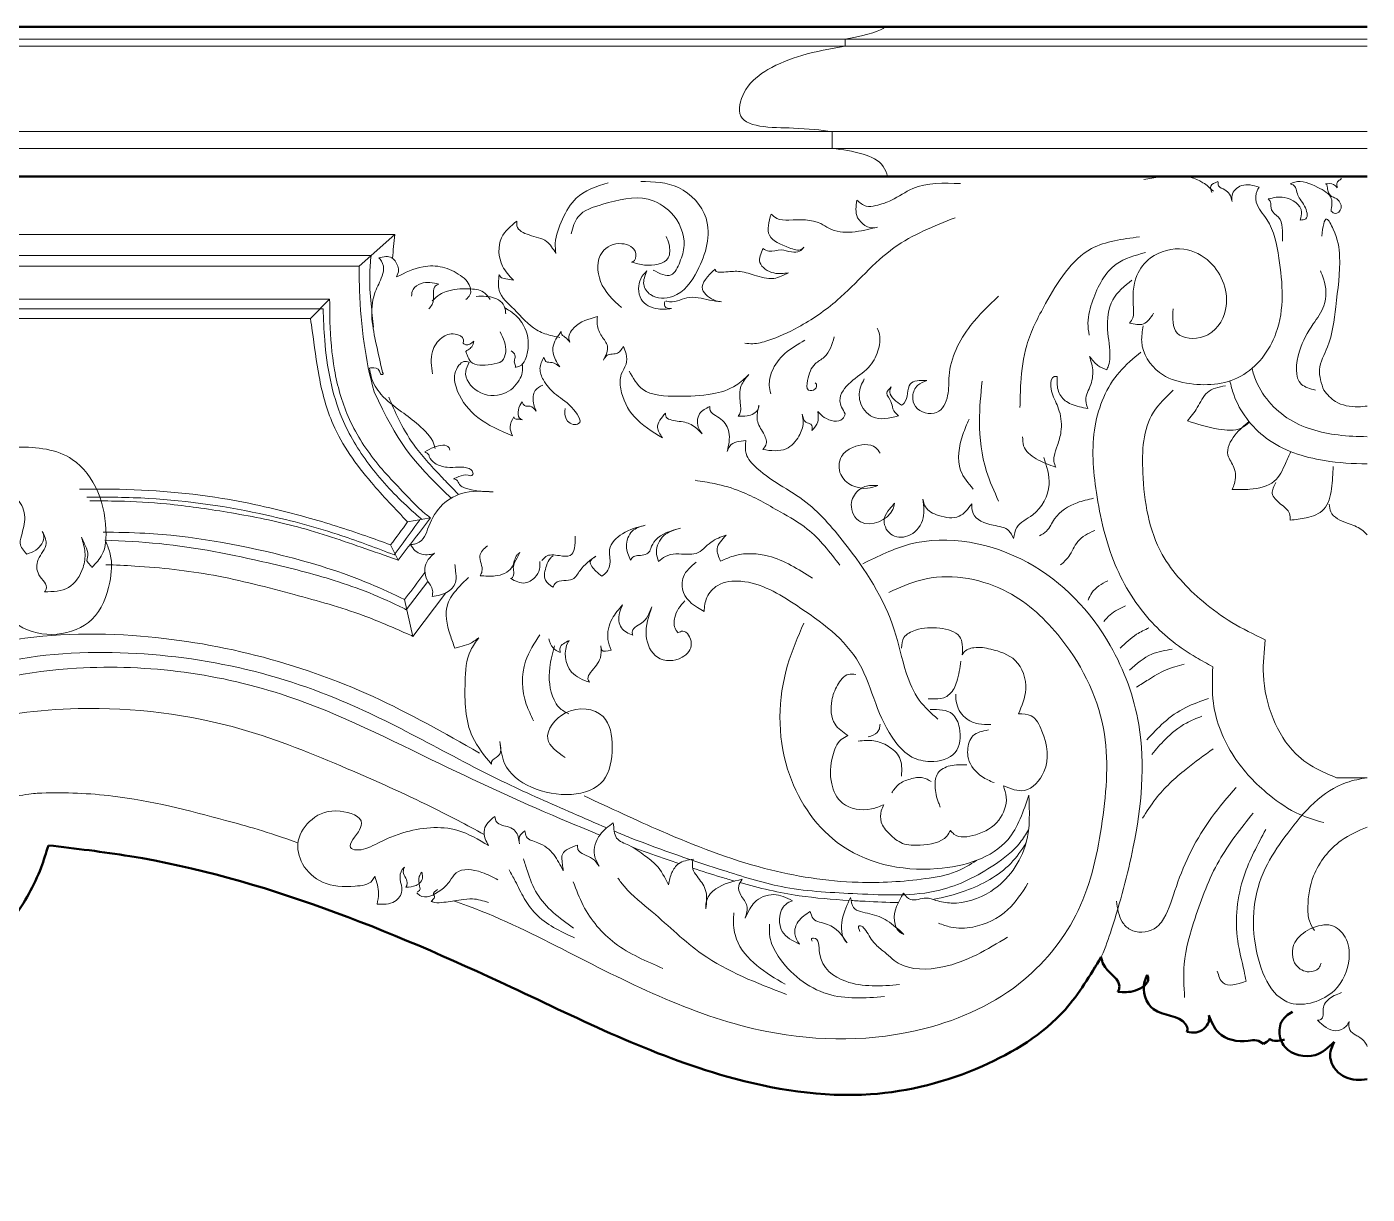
# Model space of a CAD drawing. Header units: millimetres. Extents: x -843 to 3, y 6 to 1206.
# Drawn here: x -355.3 to 3.1, y 893.9 to 1206 of the extents above; entities that cross this region are included whole.
import ezdxf

# ---------------------------------------------------------------- set-up
doc = ezdxf.new("R2010")
doc.units = ezdxf.units.MM
doc.layers.add('0model', color=7, linetype='Continuous')

msp = doc.modelspace()

# ---------------------------------------------------------------- linework, layer by layer
at = {"lineweight": 5}
for p, q in [((-602.94, 1202.69), (3.13, 1202.69)), ((-602.94, 1200.84), (3.13, 1200.84)), ((-136.49, 1202.69), (-136.49, 1200.84)), ((-602.94, 1178.02), (3.13, 1178.02)), ((-139.9, 1178.02), (-139.9, 1173.52)), ((-602.94, 1173.52), (3.13, 1173.52)), ((-256.83, 1150.5), (-563.63, 1150.5)), ((-266.4, 1142.03), (-256.83, 1150.5)), ((-263.21, 1144.89), (-465.17, 1144.89)), ((-266.4, 1142.03), (-462.83, 1142.03)), ((-274.29, 1133.19), (-454.21, 1133.19)), ((-274.29, 1133.19), (-279.42, 1128)), ((-276.01, 1130.66), (-452.24, 1130.66)), ((-279.42, 1128), (-450.51, 1128)), ((-253.44, 1073.66), (-247.29, 1074.76)), ((-257.98, 1067.51), (-255.97, 1063.44)), ((-253.82, 1050.19), (-248, 1057.75)), ((-252.03, 1043.07), (-243.26, 1054.68)), ((-254.27, 1052.88), (-252.03, 1043.07))]:
    msp.add_line(p, q, dxfattribs=at)
at = {"lineweight": 50}
msp.add_line((-602.94, 1166.03), (3.13, 1166.03), dxfattribs=at)
at = {"lineweight": 5}
for points in [[(-136.49, 1202.69), (-129.7, 1204.01), (-126.96, 1204.91), (-125.72, 1206.03)], [(-257.47, 1144.14), (-257.33, 1146.26), (-257.06, 1148.38), (-256.83, 1150.5)], [(-241.84, 1080), (-252.6, 1090.37), (-256.2, 1094.99), (-262.35, 1108.44)]]:
    msp.add_open_spline(points, degree=3, dxfattribs=at)
for points in [[(-136.49, 1200.84), (-148.03, 1198.38), (-157.13, 1194.58), (-162.98, 1189.26), (-164.64, 1182.88), (-150.3, 1178.94), (-139.9, 1178.02)], [(-139.9, 1173.52), (-131.66, 1171.96), (-126.27, 1168.7), (-125.11, 1166.03)], [(-37.96, 1162.05), (-40.78, 1164.35), (-56.57, 1165.23)], [(-37.96, 1162.05), (-40.78, 1164.35), (-56.57, 1165.23)], [(-17.49, 1164.02), (-16.25, 1164.51), (-10.09, 1163.11), (-6.48, 1160.17), (-6.54, 1156.77)], [(-17.49, 1164.02), (-16.25, 1164.51), (-10.09, 1163.11), (-6.48, 1160.17), (-6.54, 1156.77)], [(-4.87, 1162.97), (-4.87, 1164.37), (-4.35, 1165), (-3.87, 1165.35), (-3.85, 1165.6)], [(-4.87, 1162.97), (-4.87, 1164.37), (-4.35, 1165), (-3.87, 1165.35), (-3.85, 1165.6)], [(-199.79, 1164.33), (-208.39, 1160.19), (-212.01, 1154.63), (-213.95, 1148.11), (-213.82, 1145.46)], [(-191.13, 1164.71), (-180.98, 1163.04), (-173.66, 1154.83), (-175.97, 1140.84), (-182.52, 1133.97), (-188.49, 1134.42), (-190.29, 1137.12), (-189.46, 1140.77)], [(-105.61, 1164.1), (-118.4, 1162.78), (-124.07, 1159.68), (-128.29, 1158.23), (-130.8, 1158.1), (-133.3, 1159.68)], [(-56.74, 1126.07), (-57.16, 1121.86), (-52.41, 1113.59), (-45.2, 1110.77), (-30.7, 1112.59), (-21.26, 1124.14), (-20.46, 1144.19), (-23.71, 1154.51), (-26.52, 1159.16), (-26.33, 1162.14), (-25.78, 1163.14)], [(-56.74, 1126.07), (-57.16, 1121.86), (-52.41, 1113.59), (-45.2, 1110.77), (-30.7, 1112.59), (-21.26, 1124.14), (-20.46, 1144.19), (-23.71, 1154.51), (-26.52, 1159.16), (-26.33, 1162.14), (-25.78, 1163.14)], [(-36.77, 1164.68), (-38.66, 1163.46), (-38.44, 1161.71)], [(-36.77, 1164.68), (-38.66, 1163.46), (-38.44, 1161.71)], [(-32.97, 1159.3), (-33.7, 1161.27), (-34.92, 1162.42), (-36.59, 1163.53), (-36.77, 1164.68)], [(-32.97, 1159.3), (-33.7, 1161.27), (-34.92, 1162.42), (-36.59, 1163.53), (-36.77, 1164.68)], [(-25.78, 1163.14), (-30.46, 1163.58), (-33, 1160.96), (-32.97, 1159.3)], [(-25.78, 1163.14), (-30.46, 1163.58), (-33, 1160.96), (-32.97, 1159.3)], [(-14.79, 1154.37), (-13.31, 1154.68), (-13.61, 1158.08), (-14.82, 1159.99), (-15.52, 1161.41), (-16.07, 1163.05), (-16.98, 1163.9), (-17.49, 1164.02)], [(-14.79, 1154.37), (-13.31, 1154.68), (-13.61, 1158.08), (-14.82, 1159.99), (-15.52, 1161.41), (-16.07, 1163.05), (-16.98, 1163.9), (-17.49, 1164.02)], [(-7.99, 1164.03), (-5.84, 1163.88), (-4.87, 1162.97)], [(-7.99, 1164.03), (-5.84, 1163.88), (-4.87, 1162.97)], [(-6.54, 1156.77), (-5.43, 1156.09), (-3.87, 1157.52), (-5.38, 1160.22), (-6.4, 1160.69), (-7.34, 1162), (-7.57, 1163.32), (-7.92, 1163.99), (-7.99, 1164.03)], [(-6.54, 1156.77), (-5.43, 1156.09), (-3.87, 1157.52), (-5.38, 1160.22), (-6.4, 1160.69), (-7.34, 1162), (-7.57, 1163.32), (-7.92, 1163.99), (-7.99, 1164.03)], [(-187.83, 1141.01), (-182.99, 1139.69), (-180.66, 1143.14), (-179.51, 1147.53), (-183.03, 1156.35), (-189.15, 1159.92), (-201.28, 1158.57), (-207.83, 1155.26), (-209.73, 1150.72)], [(-133.3, 1159.68), (-133.11, 1155), (-128.49, 1152.3), (-127.77, 1152.5)], [(-23.32, 1160.02), (-19.06, 1160.41), (-14.4, 1156.51), (-14.79, 1154.37)], [(-23.32, 1160.02), (-19.06, 1160.41), (-14.4, 1156.51), (-14.79, 1154.37)], [(-19.48, 1148.74), (-19.6, 1152.37), (-20.57, 1155.15), (-22.47, 1157.06), (-22.75, 1159.2), (-23.32, 1160.02)], [(-19.48, 1148.74), (-19.6, 1152.37), (-20.57, 1155.15), (-22.47, 1157.06), (-22.75, 1159.2), (-23.32, 1160.02)], [(-224.23, 1154.1), (-228.32, 1149.64), (-228.07, 1142.04), (-225.17, 1138.29)], [(-213.82, 1145.46), (-216.3, 1148.64), (-220.98, 1150.39), (-224.23, 1152.8), (-224.23, 1154.1)], [(-107.01, 1154.98), (-123.32, 1147), (-138.56, 1132.96), (-149.03, 1125.71), (-157.13, 1122.14), (-161.18, 1121.3), (-163.32, 1121.42)], [(-156.25, 1155.98), (-156.72, 1150.31), (-151.42, 1146.98), (-148.09, 1146.56), (-147.46, 1147.1)], [(-127.77, 1152.5), (-140.82, 1152.16), (-142.98, 1153.4), (-151.47, 1154.36), (-154.71, 1154.78), (-156.25, 1155.98)], [(-8.49, 1108.85), (-9.61, 1114.38), (-7.49, 1120.44), (-5.29, 1131.19), (-4.24, 1144.63), (-5.95, 1151.95), (-7.67, 1154.64), (-9.02, 1150.08)], [(-8.49, 1108.85), (-9.61, 1114.38), (-7.49, 1120.44), (-5.29, 1131.19), (-4.24, 1144.63), (-5.95, 1151.95), (-7.67, 1154.64), (-9.02, 1150.08)], [(-196.25, 1130.97), (-201.86, 1137.96), (-201.43, 1145.72), (-196.17, 1148.05), (-192.45, 1145.46), (-193.23, 1143.22), (-193.58, 1143.13)], [(-193.58, 1143.13), (-190.07, 1142.33), (-183.77, 1144.26), (-183.54, 1147.84), (-184.31, 1150.01)], [(-147.46, 1147.1), (-148.62, 1146.04), (-150.78, 1145.83), (-153.58, 1146.39), (-156.83, 1146.04), (-158.44, 1146.73)], [(-57.79, 1149.87), (-70.56, 1146.72), (-82.87, 1132.01), (-87.91, 1120.89), (-89.48, 1110.83), (-89.71, 1104.23)], [(-48.77, 1130.65), (-47.66, 1124.14), (-40.59, 1123.21), (-34.73, 1130.46), (-38.91, 1143.11), (-45.89, 1146.55), (-54.82, 1144.22), (-58.45, 1139.58), (-59.38, 1130.84), (-59.56, 1128.23), (-60.4, 1126.84)], [(-48.77, 1130.65), (-47.66, 1124.14), (-40.59, 1123.21), (-34.73, 1130.46), (-38.91, 1143.11), (-45.89, 1146.55), (-54.82, 1144.22), (-58.45, 1139.58), (-59.38, 1130.84), (-59.56, 1128.23), (-60.4, 1126.84)], [(-262.55, 1125.71), (-263.21, 1131.97), (-263.57, 1139.74), (-263.21, 1144.89)], [(-260.18, 1113.59), (-261.81, 1121.15), (-262.97, 1127.99), (-262.28, 1134.63), (-260.48, 1138.85), (-259.86, 1141.39), (-260.82, 1143.93), (-261.16, 1144.28)], [(-261.16, 1144.28), (-257.68, 1144.28), (-256.2, 1142.37), (-255.88, 1141.02), (-256.39, 1139.14)], [(-158.44, 1146.73), (-159.24, 1143.04), (-155.52, 1140.21), (-151.64, 1140.26)], [(-56.14, 1145.67), (-63.95, 1142.59), (-70.26, 1132.91), (-71.53, 1126.84), (-71.23, 1123.61)], [(-256.39, 1139.14), (-249.3, 1141.89), (-244.11, 1141.76), (-239.34, 1139.57), (-237.48, 1137.93), (-236.8, 1134.35), (-237.84, 1133.14)], [(-228.97, 1139.79), (-228.97, 1135.55), (-224.99, 1130.5), (-218.94, 1125.01), (-215.3, 1123.53), (-212.78, 1122.99)], [(-225.17, 1138.29), (-227.22, 1138.68), (-228.65, 1139.17), (-228.97, 1139.79)], [(-182.89, 1130.68), (-186.49, 1130.61), (-191, 1133.21), (-191.67, 1136.03), (-191.13, 1138.68), (-189.46, 1140.77)], [(-171.22, 1141.27), (-174.57, 1135.81), (-171.01, 1132.8), (-169.48, 1132.5)], [(-151.64, 1140.26), (-155.53, 1138.77), (-160.79, 1139.66), (-164.99, 1140.64), (-168.93, 1140.43), (-171.22, 1141.06), (-171.22, 1141.27)], [(-10.73, 1108.91), (-14.43, 1110.44), (-14.98, 1119.29), (-11.31, 1126.6), (-8.45, 1131.46), (-8.53, 1138.62), (-9.4, 1140.76)], [(-10.73, 1108.91), (-14.43, 1110.44), (-14.98, 1119.29), (-11.31, 1126.6), (-8.45, 1131.46), (-8.53, 1138.62), (-9.4, 1140.76)], [(-245.08, 1137.25), (-249.84, 1137.44), (-251.97, 1135.83), (-252.42, 1134.03)], [(-247.81, 1130.62), (-246.88, 1131.81), (-246.53, 1134.93), (-245.98, 1136.74), (-245.08, 1137.25)], [(-59.79, 1138.31), (-64.87, 1133.03), (-66.28, 1125.06), (-65.67, 1117.65), (-66.04, 1115.44), (-66.53, 1114.28)], [(-231.34, 1133.15), (-233.18, 1135.11), (-237.12, 1135.97), (-243.16, 1135.24), (-244.82, 1134.46), (-246.86, 1132.78)], [(-227.22, 1129.27), (-227.3, 1130.3), (-228.29, 1132.29), (-232.44, 1133.95), (-235.1, 1133.95)], [(-184.66, 1132.63), (-184.68, 1131.3), (-182.89, 1130.68)], [(-169.48, 1132.5), (-172.7, 1132.98), (-178.75, 1133.57), (-181.29, 1132.77), (-184.17, 1132.66), (-184.36, 1132.71)], [(-95.42, 1133.98), (-102.95, 1126.15), (-108.67, 1112.76), (-109.05, 1107.42), (-111.99, 1102.91), (-117.63, 1104.49), (-118.39, 1107.27), (-117.03, 1110.2), (-114.62, 1111.48)], [(-224.71, 1115.04), (-223.5, 1115.27), (-222.03, 1117.03), (-221.19, 1120.42), (-222.88, 1126.95), (-226.5, 1130.31), (-227.28, 1130.84), (-227.38, 1130.94)], [(-60.4, 1126.84), (-56.7, 1126.59), (-54, 1129.43)], [(-60.4, 1126.84), (-56.7, 1126.59), (-54, 1129.43)], [(-202.69, 1128.54), (-208.99, 1125.53), (-210.31, 1122.34), (-210.07, 1121.73)], [(-201.05, 1116.94), (-200.01, 1120.65), (-201.52, 1123.28), (-202.74, 1126.47), (-202.69, 1128.54)], [(-136.42, 1102.58), (-137.87, 1106.06), (-134.98, 1111.02), (-130.25, 1114.91), (-127.68, 1119.42), (-127.29, 1123.8), (-127.86, 1125.48)], [(-246.77, 1113.21), (-246.81, 1119.22), (-244.3, 1122.9), (-240.76, 1123.86), (-238.5, 1122.38), (-238.63, 1121.42)], [(-238.63, 1121.42), (-237.88, 1121.01), (-235.74, 1122.01)], [(-237.88, 1119.25), (-237.45, 1118.07), (-236.55, 1116.49), (-231.13, 1115.78), (-228.18, 1116.74), (-227.22, 1119.06), (-227.56, 1121.82), (-228.74, 1124.51)], [(-235.74, 1122.01), (-236.3, 1120.49), (-237.29, 1119.68), (-237.88, 1119.25)], [(-212.37, 1124.53), (-214.58, 1120.32), (-213.68, 1116.51), (-212.78, 1115.14)], [(-210.07, 1121.73), (-211.38, 1123.07), (-212.37, 1124.08), (-212.37, 1124.53)], [(-147.22, 1122.21), (-152.54, 1118.7), (-156.05, 1113.84), (-156.73, 1110.17), (-156.35, 1107.93)], [(-139.37, 1123.11), (-142.06, 1117.72), (-144.46, 1115.93), (-146.48, 1111.44), (-146.25, 1108.9), (-144.46, 1109.2), (-144.16, 1110.47), (-144.46, 1110.84)], [(-225.73, 1119.44), (-224.74, 1118.25), (-224.84, 1117.03), (-224.82, 1115.95), (-224.58, 1115.35), (-224.71, 1115.04)], [(-195.8, 1120.6), (-197.29, 1118.81), (-200.11, 1118.2), (-201.05, 1116.94)], [(-185.32, 1096.16), (-192.81, 1101.76), (-196.47, 1109.23), (-196.32, 1113.12), (-195.05, 1115.81), (-195.05, 1118.58), (-195.8, 1120.6)], [(-57.38, 1119.08), (-63.14, 1113.72), (-69.62, 1099.33), (-69.26, 1081.51), (-64.25, 1062.23), (-54.36, 1046.76), (-42.64, 1037.43), (-38.16, 1034.96)], [(-263.64, 1114.77), (-263.06, 1114.86), (-260.95, 1114), (-260.54, 1113.09), (-260.11, 1113.11), (-259.98, 1113.23), (-260.18, 1113.59)], [(-246.11, 1093.33), (-246.43, 1094.47), (-250.53, 1099.58), (-255.04, 1103.13), (-260.57, 1107.79), (-263.18, 1112.47), (-263.64, 1114.77)], [(-225.43, 1096.7), (-234.7, 1101.6), (-240.08, 1108.57), (-240.81, 1113.28), (-239.71, 1115.54), (-238.39, 1116.55), (-236.96, 1116.34)], [(-236.96, 1116.34), (-237.92, 1113.9), (-234.66, 1108.58), (-227.68, 1107.99), (-223.58, 1111.58), (-222.79, 1113.6), (-222.74, 1115.67)], [(-217.01, 1117.7), (-218.05, 1114.68), (-217.14, 1111.63), (-214.17, 1108.03), (-209.57, 1104.29), (-207.72, 1099.93), (-209.19, 1099.74), (-210.66, 1100.64), (-211.42, 1103.06), (-211.28, 1103.96)], [(-212.78, 1115.14), (-214.81, 1116.27), (-216.46, 1116.57), (-217.01, 1117.7)], [(-71.15, 1117.91), (-70.23, 1113.8), (-71.23, 1109.25), (-71.97, 1107.29), (-71.89, 1104.94), (-71.54, 1103.98)], [(-66.53, 1114.28), (-68.88, 1115.49), (-71.15, 1117.91)], [(-194.21, 1113.99), (-190.66, 1109.18), (-181.22, 1107.28), (-171.99, 1107.88), (-165.58, 1110.22), (-162.21, 1113.03)], [(-162.21, 1113.03), (-164.23, 1110.1), (-164.5, 1105.39), (-164.83, 1102.27), (-165.1, 1101.97)], [(-122.21, 1101.98), (-129.14, 1101.75), (-132.46, 1105.87), (-132.27, 1109.95), (-131.33, 1111.9)], [(-114.62, 1111.48), (-119.08, 1110.52), (-120.64, 1105.45), (-121.36, 1104.83)], [(-95.41, 1079.2), (-98.65, 1087.18), (-100.53, 1100.53), (-99.85, 1111.3)], [(-79.75, 1112.53), (-80.56, 1112.53), (-81.46, 1109.89), (-80.91, 1107.53), (-79.19, 1103.29), (-78.76, 1097.72), (-79.66, 1094.18), (-80.59, 1091.18), (-80.63, 1089.82), (-80.13, 1088.3)], [(-71.54, 1103.98), (-76.05, 1105.17), (-78.82, 1107.33), (-79.79, 1110.79), (-79.75, 1112.53)], [(-217.33, 1110.25), (-219.33, 1108.78), (-219.81, 1105.53), (-219.06, 1103.29)], [(-124.11, 1109.77), (-125.3, 1108.1), (-124.2, 1105.83), (-123.68, 1103.93), (-122.21, 1101.98)], [(-121.36, 1104.83), (-123.4, 1106.44), (-124.49, 1108.34), (-124.11, 1109.77)], [(-48.74, 1108.85), (-54.01, 1103.02), (-56.86, 1086.79), (-51.66, 1064.97), (-40.77, 1052.36), (-33.08, 1046.81), (-24.11, 1042.11)], [(-48.74, 1108.85), (-54.01, 1103.02), (-56.86, 1086.79), (-51.66, 1064.97), (-40.77, 1052.36), (-33.08, 1046.81), (-24.11, 1042.11)], [(-34.79, 1110.08), (-39.61, 1108.29), (-42.3, 1104.22), (-44.95, 1100.68)], [(-34.79, 1110.08), (-39.61, 1108.29), (-42.3, 1104.22), (-44.95, 1100.68)], [(-222.85, 1105.77), (-223.84, 1103.61), (-223.5, 1101.43), (-222.73, 1100.93)], [(-219.06, 1103.29), (-220.7, 1104.58), (-222.19, 1104.76), (-222.85, 1105.77)], [(-172.66, 1104.49), (-175.38, 1102.6), (-175.52, 1098.49), (-174.65, 1097.2)], [(-167.96, 1092.53), (-167.53, 1097.62), (-169.66, 1101.17), (-172.66, 1103.85), (-172.66, 1104.49)], [(-165.1, 1101.97), (-162.68, 1101.99), (-159.71, 1103.9), (-159.5, 1104.88)], [(-159.5, 1104.88), (-159.94, 1100.81), (-158.33, 1097.37), (-157.54, 1094.58), (-158.5, 1093.01)], [(-225, 1101.73), (-226.06, 1099.05), (-225.43, 1096.7)], [(-222.73, 1100.93), (-223.99, 1101.14), (-224.83, 1101.32), (-225, 1101.73)], [(-184.48, 1102.74), (-186.62, 1098.9), (-185.32, 1096.16)], [(-174.65, 1097.2), (-177.65, 1099.69), (-181.34, 1100.62), (-184.44, 1102), (-184.48, 1102.74)], [(-158.5, 1093.01), (-152.22, 1093.23), (-148.82, 1096.63), (-147.69, 1100.2), (-147.91, 1102.47)], [(-147.91, 1102.47), (-146.93, 1100.29), (-145.59, 1099.75), (-145.34, 1098.1)], [(-145.34, 1098.1), (-143.78, 1100.46), (-143.67, 1102.02), (-143.75, 1103.22)], [(-143.75, 1103.22), (-142.06, 1101.61), (-137.17, 1101.22), (-136.42, 1102.58)], [(-102.19, 1082.45), (-105.58, 1087.43), (-104.97, 1097.06), (-103.32, 1101.13)], [(-28.44, 1100.47), (-32.23, 1096.88), (-34.1, 1091.52), (-32.49, 1088.19), (-32.38, 1083.89), (-32.98, 1082.35)], [(-28.44, 1100.47), (-32.23, 1096.88), (-34.1, 1091.52), (-32.49, 1088.19), (-32.38, 1083.89), (-32.98, 1082.35)], [(-337.86, 1061.49), (-335.08, 1065), (-334.08, 1070.21), (-343.1, 1090.37), (-357.76, 1093.64), (-369.6, 1091.52), (-376.32, 1087.6), (-377.48, 1086.45)], [(-248.82, 1092.39), (-246.35, 1093.67), (-242.36, 1093.48), (-242.12, 1092.84)], [(-162.98, 1095.44), (-167.27, 1093.95), (-167.96, 1092.53)], [(-111.65, 1020.93), (-116.63, 1026), (-120.12, 1033.34), (-123.31, 1044.81), (-136.61, 1068.02), (-147.73, 1079.53), (-161.49, 1089.5), (-162.75, 1091.34), (-163.13, 1094.01), (-162.98, 1095.44)], [(-127.74, 1083.37), (-130.45, 1082.64), (-137.64, 1086.3), (-137.41, 1091.14), (-134.42, 1093.58), (-128.29, 1093.48), (-127.05, 1092.01)], [(-80.13, 1088.3), (-85.4, 1090.56), (-88.75, 1094.03), (-89, 1096.38)], [(-236.59, 1085.98), (-236.03, 1086.3), (-236.2, 1087.32), (-236.98, 1087.9), (-242.88, 1088.27), (-246.16, 1089.37), (-247.66, 1091.15), (-247.8, 1091.6), (-248.25, 1092.03), (-248.82, 1092.39)], [(-83.32, 1090.9), (-81.93, 1083.66), (-86.3, 1075.55), (-90.56, 1072.17), (-91.4, 1069.19)], [(-241.15, 1085.16), (-239.71, 1085.8), (-237.24, 1086.18), (-236.59, 1085.98)], [(-17.45, 1074.15), (-13.18, 1074.75), (-8.43, 1077.05), (-6.43, 1082.52), (-5.98, 1088.51)], [(-17.45, 1074.15), (-13.18, 1074.75), (-8.43, 1077.05), (-6.43, 1082.52), (-5.98, 1088.51)], [(-230.54, 1081.68), (-238.26, 1082.8), (-239.34, 1083.41), (-240.11, 1084.62), (-241.06, 1085.16), (-241.15, 1085.16)], [(-137.84, 1062.07), (-146.57, 1071.76), (-153.83, 1076.35), (-164.41, 1081.82), (-171.37, 1083.89), (-176.56, 1084.78)], [(-123.26, 1078.65), (-123.71, 1076.99), (-132.35, 1073.65), (-134.81, 1078.36), (-132.95, 1082.05), (-129.97, 1083.39), (-127.74, 1083.37)], [(-21.28, 1084.21), (-22.25, 1081.31), (-20.01, 1078.44), (-17.67, 1075.88), (-17.45, 1074.15)], [(-21.28, 1084.21), (-22.25, 1081.31), (-20.01, 1078.44), (-17.67, 1075.88), (-17.45, 1074.15)], [(-407.86, 1048.51), (-392.01, 1066.21), (-375.31, 1079.39), (-363.5, 1081.75), (-357.32, 1079.09), (-355.8, 1074.29), (-356.87, 1069.33), (-357.02, 1067.96), (-355.27, 1065.07)], [(-230.54, 1081.68), (-239.03, 1081.26), (-244.68, 1077.67), (-248.09, 1071.7), (-249.29, 1069.19), (-251.59, 1067.74), (-252.65, 1067.63)], [(-115.66, 1079.73), (-115.8, 1074.04), (-119.71, 1069.9), (-124.28, 1070.41), (-125.98, 1074.6), (-124.59, 1077.07), (-123.26, 1078.65)], [(-102.62, 1078.51), (-105.97, 1075.18), (-111.47, 1075.4), (-115.01, 1077.71), (-115.66, 1079.73)], [(-70.06, 1079.98), (-74.39, 1078.8), (-80.47, 1074.47), (-82.66, 1071.19), (-84.49, 1069.92)], [(-91.4, 1069.19), (-92.67, 1071.32), (-96.9, 1072.8), (-102.26, 1075.91), (-102.62, 1078.51)], [(-257.98, 1067.51), (-253.44, 1073.66)], [(-247.29, 1074.76), (-255.97, 1063.44)], [(-189.93, 1072.77), (-196, 1070.5), (-199.45, 1066.29), (-199.34, 1062.44), (-200.21, 1060.33), (-201.51, 1059.14)], [(-193.85, 1063.44), (-194.92, 1067.14), (-193.36, 1071.21), (-189.93, 1072.77)], [(-180.5, 1071.97), (-187.19, 1068.75), (-188.43, 1066.55), (-188.7, 1065.85), (-191.59, 1064.67), (-192.99, 1064.4), (-193.85, 1063.44)], [(-186.33, 1063.05), (-186.92, 1065.61), (-184.94, 1069.99), (-180.5, 1071.97)], [(-360.11, 1065.46), (-363.75, 1057.67), (-357.46, 1046.02), (-337.86, 1047.61), (-333.09, 1057.52), (-332.94, 1065.01), (-334.15, 1068.41)], [(-355.27, 1065.07), (-352.88, 1066.1), (-350.73, 1069.96), (-351.12, 1071.11)], [(-351.12, 1071.11), (-350.11, 1067.91), (-352.21, 1063.57), (-352.02, 1059.52), (-350.07, 1055.7), (-350.5, 1054.99)], [(-350.5, 1054.99), (-344.15, 1056.13), (-340.23, 1061.47), (-339.71, 1065.53), (-340.66, 1069.54)], [(-340.66, 1069.54), (-339.33, 1066.62), (-339.01, 1064.16), (-339.18, 1063.22), (-338.86, 1062.75), (-337.86, 1061.49)], [(-208.63, 1069.81), (-210, 1064.69), (-212.86, 1064.65), (-216.52, 1064.39), (-217.52, 1063.35)], [(-168.26, 1070.15), (-172.32, 1068.23), (-176.33, 1065.24), (-178.63, 1065.02), (-184.51, 1064.44), (-186.33, 1063.05)], [(-169.8, 1063.15), (-170.65, 1066.48), (-168.26, 1070.15)], [(-131.71, 1062.48), (-119.23, 1067.67), (-87.62, 1062.81), (-65.57, 1040.61), (-57.95, 1019.5), (-59.41, 986.78), (-65.24, 964.74), (-67.9, 957.58), (-71.88, 950.75)], [(-69.73, 1071.4), (-74.28, 1068.39), (-76.67, 1064.39), (-78.84, 1062.15)], [(-252.65, 1067.63), (-251.39, 1065.94), (-247.69, 1064.92), (-246.24, 1065.28)], [(-246.24, 1065.28), (-248.34, 1062.93), (-248.2, 1058.11), (-246.77, 1055.36), (-246.91, 1053.68)], [(-232.12, 1067.31), (-234.14, 1064.6), (-233.56, 1060.4), (-234.04, 1059.29)], [(-234.04, 1059.29), (-230, 1059.22), (-225.63, 1061.41), (-224.84, 1063.43), (-224.19, 1064.83), (-223.44, 1065.45)], [(-223.44, 1065.45), (-224.18, 1064.07), (-225.18, 1061.47), (-225.06, 1059.84), (-225.61, 1058.61), (-225.92, 1058.51)], [(-214.65, 1056.2), (-216.58, 1058.11), (-216.32, 1061.96), (-215.26, 1064), (-214.57, 1064.59)], [(-203.13, 1064.5), (-207.3, 1060.71), (-209.35, 1058.37), (-213.87, 1057.33), (-214.65, 1056.2)], [(-201.51, 1059.14), (-203.08, 1060.5), (-204.59, 1063.04), (-203.13, 1064.5)], [(-145.21, 1058.63), (-156.99, 1064.52), (-165.79, 1064.69), (-169.8, 1063.15)], [(-246.91, 1053.68), (-242.59, 1055.07), (-240.51, 1057.9), (-240.62, 1060.5), (-240.8, 1062.25)], [(-225.92, 1058.51), (-222.05, 1057.35), (-219.44, 1058.84), (-218.21, 1061.04), (-218.07, 1063.05)], [(-174.19, 1049.71), (-179.7, 1054.78), (-179.7, 1059), (-176.3, 1062.88)], [(-240.82, 1039.94), (-242.07, 1043.48), (-242.73, 1051.78), (-240.1, 1055.83), (-237.17, 1058.83)], [(-113.72, 1023.52), (-107.75, 1022.28), (-105.9, 1018.62), (-107.03, 1012.01), (-113.67, 1009.62), (-118.59, 1010.8), (-123.09, 1014.94), (-128.29, 1025.13), (-132.71, 1035.83), (-149.5, 1051.37), (-164.34, 1057.79), (-170.54, 1056.68), (-173.41, 1053.47), (-174.19, 1049.71)], [(-66.22, 1057.95), (-70.5, 1054.74), (-71.51, 1052.71)], [(-195.96, 1051.46), (-198.76, 1047.74), (-199.89, 1042.25), (-199.04, 1039.4)], [(-193.2, 1043.35), (-196.29, 1045.33), (-196.81, 1049.32), (-195.96, 1051.46)], [(-188.11, 1050.99), (-190.89, 1046.62), (-192.73, 1045.44), (-193.4, 1044.17), (-193.2, 1043.35)], [(-181.16, 1044), (-179.87, 1044.47), (-177.6, 1041.21), (-180.06, 1037.46), (-186.6, 1037.46), (-189.65, 1043.22), (-188.11, 1050.99)], [(-179.36, 1052.56), (-182.04, 1048.15), (-181.74, 1044.85), (-181.16, 1044)], [(-61.47, 1051.24), (-65.62, 1048.84), (-67.29, 1047.03)], [(-87.37, 1000.64), (-92.9, 988.79), (-111.88, 980.96), (-138.59, 987.99), (-151.84, 1007.54), (-151.84, 1035.37), (-147.49, 1046.63)], [(-401.53, 1022.83), (-384.82, 1033.81), (-365.21, 1040.86), (-326.98, 1043.28), (-262.64, 1026.95), (-234.25, 1011.88)], [(-218.05, 1043.5), (-221.9, 1036.42), (-221.72, 1024.91), (-219.75, 1020.52)], [(-105.13, 1038.17), (-105.86, 1043.06), (-111.17, 1045.24), (-117.62, 1044.72), (-120.74, 1042.75), (-121.37, 1039.94)], [(-55.22, 1045.33), (-58.54, 1043.61), (-62.9, 1039.93)], [(-55.22, 1045.33), (-58.54, 1043.61), (-62.9, 1039.93)], [(-234.4, 1042.7), (-237.12, 1040.99), (-239.5, 1040.29), (-240.82, 1039.94)], [(-231.01, 1008.87), (-236.08, 1016.16), (-238.07, 1030.83), (-236.58, 1039.34), (-234.4, 1042.7)], [(-214.14, 1040.56), (-215.45, 1034.72), (-214.28, 1026.08), (-212.94, 1024.03), (-210.3, 1022.33)], [(-212.66, 1038.79), (-214.57, 1039.98), (-215.67, 1042.42)], [(-210.27, 1041.93), (-212.66, 1039.98), (-212.66, 1038.79)], [(-204.78, 1030.78), (-209.61, 1033.52), (-210.49, 1041.58), (-210.27, 1041.93)], [(-201.77, 1040.53), (-201.91, 1037.33), (-204.52, 1033.39), (-205.23, 1031.71), (-204.78, 1030.78)], [(-199.04, 1039.4), (-201.52, 1039.37), (-201.77, 1040.53)], [(-90.13, 1022.36), (-88.17, 1028.92), (-90.98, 1036.61), (-97.54, 1039.63), (-102.01, 1040.04), (-104.82, 1038.69), (-105.13, 1038.17)], [(-48.98, 1039.65), (-54.44, 1038.3), (-60.39, 1034.03)], [(-24.11, 1042.11), (-24.63, 1032.8), (-22.01, 1021.07), (-15.97, 1011.69), (-9.65, 1007.27), (-5.04, 1005.28)], [(-24.11, 1042.11), (-24.63, 1032.8), (-22.01, 1021.07), (-15.97, 1011.69), (-9.65, 1007.27), (-5.04, 1005.28)], [(-105.53, 1036.44), (-106.59, 1030.99), (-108.52, 1027.61), (-110.11, 1026.61), (-113.3, 1026.35), (-114.23, 1026.35)], [(-135.74, 1016.58), (-139.17, 1019.58), (-140.03, 1025.91), (-138.51, 1030), (-135.55, 1032.9), (-133.63, 1032.9)], [(-45.78, 1035.59), (-50.83, 1034.01), (-55.37, 1031.48), (-58.55, 1029.47)], [(-45.78, 1035.59), (-50.83, 1034.01), (-55.37, 1031.48), (-58.55, 1029.47)], [(-38.16, 1034.96), (-37.98, 1025.22), (-32.47, 1010.89), (-23.1, 1000.7), (-14.92, 995.47), (-8.49, 993.26)], [(-38.16, 1034.96), (-37.98, 1025.22), (-32.47, 1010.89), (-23.1, 1000.7), (-14.92, 995.47), (-8.49, 993.26)], [(-106.89, 1027.64), (-106.63, 1025.01), (-103.87, 1020.95), (-100.8, 1019.7), (-97.54, 1019.49)], [(-39.3, 1026.41), (-45.4, 1024.04), (-51.24, 1020.03), (-55.78, 1015.38)], [(-211.3, 1010.66), (-215.97, 1015.67), (-211.19, 1022.64), (-201.15, 1021.6), (-198.72, 1013.45), (-201.11, 1004.56), (-220.32, 1002.72), (-227.5, 1009.09), (-228.79, 1014.98)], [(-94.15, 1003.12), (-88.51, 1001.89), (-83.33, 1006.82), (-83.84, 1017.76), (-86.76, 1021.85), (-90.13, 1022.36)], [(-41.11, 1021.7), (-45.2, 1019.9), (-50.88, 1015.52), (-54.48, 1011.5)], [(-41.11, 1021.7), (-45.2, 1019.9), (-50.88, 1015.52), (-54.48, 1011.5)], [(-130.32, 1016.18), (-127.86, 1017.4), (-127.31, 1018.38), (-127.12, 1019.63)], [(-98.17, 1018.03), (-102.28, 1016.46), (-103.69, 1012.68), (-103.5, 1010.36), (-99.89, 1005.58), (-96.62, 1003.95)], [(-228.79, 1014.98), (-229.29, 1010.99), (-231.01, 1009.55), (-231.01, 1008.87)], [(-126.07, 998.06), (-129.42, 996.95), (-137.19, 998.47), (-140.06, 1003.64), (-139.76, 1011.12), (-137.52, 1015.46), (-135.74, 1016.58)], [(-121.39, 1005.72), (-121.94, 1010.71), (-124.95, 1013.68), (-128.81, 1015.16), (-133, 1015.07)], [(-38.02, 1013.02), (-45.29, 1007.6), (-53.45, 999.58), (-56.95, 994.42)], [(-38.02, 1013.02), (-45.29, 1007.6), (-53.45, 999.58), (-56.95, 994.42)], [(-103.9, 1008.69), (-108.41, 1008.45), (-111.68, 1006.48), (-112.4, 1003.07), (-111.47, 998.55), (-111.01, 997.42)], [(-113.46, 1004.25), (-115.65, 1005.26), (-119.07, 1004.92), (-122.19, 1003.45), (-124.01, 1001.21)], [(-12.11, 964.91), (-6.44, 965.8), (-2.76, 962.63), (-1.73, 956.89), (-5.63, 948.42), (-17.34, 945.03), (-26.77, 960.57), (-23.54, 982.19), (-18.11, 990.45), (-11.03, 998.59), (-2.38, 1003.99), (3.13, 1005.28)], [(-12.11, 964.91), (-6.44, 965.8), (-2.76, 962.63), (-1.73, 956.89), (-5.63, 948.42), (-17.34, 945.03), (-26.77, 960.57), (-23.54, 982.19), (-18.11, 990.45), (-11.03, 998.59), (-2.38, 1003.99), (3.13, 1005.28)], [(-5.04, 1005.28), (3.13, 1005.28)], [(-5.04, 1005.28), (3.13, 1005.28)], [(-5.04, 1005.28), (3.13, 1005.28)], [(-5.04, 1005.28), (3.13, 1005.28)], [(-87.37, 1000.64), (-88.04, 987.93), (-97.54, 974.86), (-108.08, 971.77), (-112.17, 972.48), (-114.82, 973.09), (-118.96, 972.7), (-120.89, 974.41)], [(-94.15, 1003.12), (-93.38, 1000.08), (-95.4, 993.94), (-101.55, 990.02), (-107.37, 990.21), (-108.29, 991.19)], [(-31.92, 1002.7), (-38.49, 994.65), (-47.9, 976.19), (-51.3, 967.58), (-52.55, 965.88), (-58.78, 964.15), (-61.5, 965.62), (-62.38, 966.77), (-63.93, 972.26)], [(-266.58, 990.78), (-265.76, 993.07), (-271.52, 996.33), (-279, 994.14), (-282.68, 988.38), (-281.55, 982.27), (-276.21, 977.35), (-267.48, 976.28), (-262.91, 977.76), (-262.2, 978.95)], [(-108.29, 991.19), (-109.27, 989.69), (-116.39, 987.27), (-121.1, 987.73), (-124.63, 990.28), (-126.79, 993.42), (-126.79, 996.42), (-126.07, 998.06)], [(-230.16, 994.93), (-232.93, 991.43), (-232.71, 988.96), (-231.8, 987.13)], [(-223.51, 987.64), (-224.65, 991), (-226.33, 992.05), (-229.65, 993.47), (-230.16, 994.93)], [(-198.44, 993.21), (-201.98, 990.04), (-203.47, 984.54), (-202.23, 981.65)], [(-183.7, 976.67), (-186.99, 981.9), (-189.98, 984.4), (-194.3, 987.22), (-197.55, 989.15), (-198.19, 990.96), (-198.44, 993.21)], [(-27.36, 995.82), (-36.47, 983.09), (-42.89, 967.68), (-45.81, 955.43), (-45.69, 946.55)], [(-27.36, 995.82), (-36.47, 983.09), (-42.89, 967.68), (-45.81, 955.43), (-45.69, 946.55)], [(-231.8, 987.13), (-240.05, 991.18), (-254.73, 990.53), (-258.67, 989.07), (-264.07, 986.54), (-266.54, 985.96), (-268.48, 986.31), (-266.58, 990.78)], [(-222.06, 991.08), (-223.51, 989.56), (-223.51, 987.64)], [(-211.86, 980.37), (-214.39, 984.71), (-218.62, 987.9), (-221.7, 989.49), (-222.06, 991.08)], [(-23.97, 991.43), (-29.8, 979), (-31.49, 961.67), (-29.8, 953.62), (-29.27, 950.86)], [(-23.97, 991.43), (-29.8, 979), (-31.49, 961.67), (-29.8, 953.62), (-29.27, 950.86)], [(-208.03, 987.28), (-211.98, 984.95), (-212.01, 981.83), (-211.87, 980.37), (-212.01, 981.18)], [(-202.23, 981.65), (-204.01, 983.62), (-206.28, 984.75), (-207.89, 986.12), (-208.03, 987.28)], [(-209.09, 965.06), (-218.84, 974.26), (-221.4, 980.29), (-222.46, 983.6)], [(-177.13, 983.46), (-180.98, 982.27), (-182.79, 979.89), (-183.7, 976.67)], [(-173.69, 970.24), (-173.85, 975.43), (-176.06, 978.93), (-177.19, 980.86), (-177.13, 983.46)], [(-262.2, 978.95), (-261.22, 974.26), (-261.6, 971.49)], [(-261.6, 971.49), (-256.91, 972.2), (-254.96, 975.05), (-255.45, 978.12), (-254.89, 980.71), (-254.32, 981.34)], [(-254.32, 981.34), (-254.59, 980.11), (-253.93, 978.39), (-253.56, 976.9), (-253.92, 975.98)], [(-253.92, 975.98), (-251.2, 976.48), (-249.99, 977.33), (-249.45, 978.82), (-249.68, 980.02)], [(-250.94, 974.53), (-250.2, 973.8), (-244.58, 975.2), (-242.2, 977.62), (-240.49, 979.8), (-233.61, 979.97), (-229.29, 977.95)], [(-249.68, 980.02), (-250.34, 978.85), (-250.23, 976.24), (-250.27, 975.08), (-250.84, 974.79)], [(-208.83, 962.45), (-219.24, 968.93), (-222.26, 973), (-224.67, 977.62), (-226.33, 980.64)], [(-247.13, 972.21), (-246.66, 972.68), (-246.25, 973.5), (-246.5, 974.01), (-245.41, 975.39)], [(-185.18, 954.31), (-198.01, 961.04), (-206.5, 971.13), (-209.15, 977.45)], [(-152.18, 947.36), (-174.7, 958.13), (-188.03, 969.39), (-195.46, 976.17), (-197.22, 978.41)], [(-163.96, 978.12), (-171.05, 975.53), (-173.47, 972.55), (-173.69, 970.24)], [(-163.19, 967.69), (-162.72, 971.03), (-164.35, 973.9), (-164.91, 976.38), (-163.96, 978.12)], [(-87.58, 977.04), (-92.96, 970.01), (-102.36, 965.35), (-108.21, 965.35), (-111.52, 966.38)], [(-231.81, 971.91), (-236.07, 972.87), (-239.16, 972.59), (-243.73, 971.97), (-246.3, 971.94), (-247.13, 972.21)], [(-150.53, 972.39), (-155.58, 974.03), (-160.7, 971.93), (-161.92, 970.25), (-163.19, 967.69)], [(-148.69, 960.78), (-153.26, 964.19), (-153.05, 970.63), (-151.51, 971.97), (-150.53, 972.39)], [(-135, 973.25), (-137.22, 967.3), (-136.24, 961.45), (-135.88, 961.09)], [(-120.79, 963.4), (-125.23, 967.04), (-129.85, 968.9), (-134.2, 970.59), (-135, 973.25)], [(-120.89, 974.41), (-123.28, 967.04), (-121.77, 963.93), (-120.79, 963.4)], [(-152.5, 950.07), (-160.09, 955.1), (-165.52, 962.12), (-166.31, 967.07), (-166.23, 969.15)], [(-145.79, 969.48), (-149.02, 966.8), (-149.92, 963.51), (-148.69, 960.78)], [(-135.88, 961.09), (-141.16, 966.07), (-145.01, 967.64), (-145.79, 969.48)], [(-125.93, 946.75), (-141.21, 947.47), (-154.34, 957.57), (-156.57, 962.66), (-156.65, 966.08)], [(-93.04, 962.67), (-110.34, 954.69), (-122.27, 955.72), (-126.38, 959.03), (-128.83, 961.24), (-131.28, 964.88), (-132.38, 965.67), (-132.7, 965.67), (-132.54, 964.17)], [(-12.11, 964.91), (-16.25, 961.19), (-15.87, 955.15), (-12.4, 953.38), (-9.82, 954.38), (-9.21, 955.72)], [(-12.11, 964.91), (-16.25, 961.19), (-15.87, 955.15), (-12.4, 953.38), (-9.82, 954.38), (-9.21, 955.72)], [(-121.88, 949.97), (-136.31, 950.84), (-143.29, 958.45), (-144.88, 962.41), (-145.35, 962.33), (-145.27, 961.54)], [(-29.27, 950.86), (-35.42, 950.4), (-36.97, 953.59)], [(-29.27, 950.86), (-35.42, 950.4), (-36.97, 953.59)], [(-3.77, 947.81), (-7.34, 945.92), (-8.48, 944.29), (-8.68, 942.68), (-8.85, 941.07), (-9.45, 940.57), (-10.19, 940.45)], [(-10.19, 940.45), (-5.26, 937.64), (-2.5, 938.81), (-1.69, 940.12)]]:
    msp.add_spline(points, degree=3, dxfattribs=at)
for points, knots in [([(-262.35, 1108.44), (-263.63, 1112.65), (-265.31, 1121.73), (-266.33, 1132.96), (-266.39, 1139.85), (-266.4, 1142.03)], [40.411067, 40.411067, 40.411067, 40.411067, 53.168238, 66.887152, 73.212686, 73.212686, 73.212686, 73.212686]), ([(-274.29, 1133.19), (-274.27, 1130.17), (-274.19, 1124.36), (-273.39, 1114.23), (-269.81, 1101.25), (-262.36, 1089.43), (-254.73, 1081.82), (-249.91, 1076.69), (-248.07, 1075.33), (-247.29, 1074.76)], [1.292962, 1.292962, 1.292962, 1.292962, 5.71561, 18.17368, 30.738044, 44.439474, 58.189767, 62.057197, 64.832542, 64.832542, 64.832542, 64.832542]), ([(-249.65, 1074.34), (-249.76, 1074.44), (-249.87, 1074.53), (-249.98, 1074.63), (-251.26, 1075.75), (-256.27, 1080.14), (-264.03, 1088.57), (-272.82, 1103.16), (-275.58, 1117.92), (-275.94, 1127.85), (-276.01, 1130.66)], [-0.424471, -0.424471, -0.424471, -0.424471, 0, 0, 0, 4.923015, 19.364295, 33.13792, 53.862409, 62.040413, 62.040413, 62.040413, 62.040413]), ([(-253.44, 1073.66), (-256.75, 1077.13), (-264.32, 1085.04), (-273.57, 1097.76), (-277.34, 1112.2), (-278.51, 1121.77), (-279.26, 1126.92), (-279.42, 1128)], [0, 0, 0, 0, 13.957201, 31.887991, 44.818152, 56.798377, 59.952211, 59.952211, 59.952211, 59.952211]), ([(-27.66, 1114.7), (-27.53, 1114.13), (-26.14, 1108.9), (-19.08, 1100.12), (-6.86, 1096.79), (0.54, 1096.47), (3.13, 1096.45)], [6.968902, 6.968902, 6.968902, 6.968902, 8.690761, 22.741654, 36.742832, 44.255109, 44.255109, 44.255109, 44.255109]), ([(-27.66, 1114.7), (-27.53, 1114.13), (-26.14, 1108.9), (-19.08, 1100.12), (-6.86, 1096.79), (0.54, 1096.47), (3.13, 1096.45)], [6.968902, 6.968902, 6.968902, 6.968902, 8.690761, 22.741654, 36.742832, 44.255109, 44.255109, 44.255109, 44.255109]), ([(-33.58, 1111.37), (-33.31, 1110.13), (-31.76, 1104.23), (-24.19, 1094.24), (-10.06, 1089.75), (-0.69, 1089.23), (3.13, 1089.16)], [4.853448, 4.853448, 4.853448, 4.853448, 8.521659, 22.60668, 38.751197, 49.867025, 49.867025, 49.867025, 49.867025]), ([(-33.58, 1111.37), (-33.31, 1110.13), (-31.76, 1104.23), (-24.19, 1094.24), (-10.06, 1089.75), (-0.69, 1089.23), (3.13, 1089.16)], [4.853448, 4.853448, 4.853448, 4.853448, 8.521659, 22.60668, 38.751197, 49.867025, 49.867025, 49.867025, 49.867025]), ([(-8.49, 1108.85), (-7.53, 1107.73), (-5.16, 1105.01), (-0.54, 1104.27), (2.35, 1104.54), (3.13, 1104.64)], [0, 0, 0, 0, 4.32656, 10.60707, 12.964476, 12.964476, 12.964476, 12.964476]), ([(-8.49, 1108.85), (-7.53, 1107.73), (-5.16, 1105.01), (-0.54, 1104.27), (2.35, 1104.54), (3.13, 1104.64)], [0, 0, 0, 0, 4.32656, 10.60707, 12.964476, 12.964476, 12.964476, 12.964476]), ([(-258.47, 1107.05), (-257.64, 1105.09), (-255.8, 1100.71), (-251.52, 1093.31), (-246.07, 1087.47), (-241.9, 1083.11), (-240.31, 1081.49), (-239.81, 1080.99)], [0, 0, 0, 0, 6.182718, 13.787302, 24.707363, 29.272278, 31.31407, 31.31407, 31.31407, 31.31407]), ([(-44.95, 1100.68), (-42.26, 1099.81), (-37.68, 1098.32), (-31.34, 1097.88), (-29.02, 1099.68), (-28.32, 1100.32)], [0, 0, 0, 0, 8.62004, 14.674774, 17.47167, 17.47167, 17.47167, 17.47167]), ([(-44.95, 1100.68), (-42.26, 1099.81), (-37.68, 1098.32), (-31.34, 1097.88), (-29.02, 1099.68), (-28.32, 1100.32)], [0, 0, 0, 0, 8.62004, 14.674774, 17.47167, 17.47167, 17.47167, 17.47167]), ([(-32.98, 1082.35), (-31.41, 1082.31), (-27.59, 1082.2), (-21.35, 1083.54), (-18.98, 1088.67), (-17.78, 1091.43), (-17.33, 1092.46)], [0, 0, 0, 0, 4.757784, 11.628207, 17.248842, 20.671175, 20.671175, 20.671175, 20.671175]), ([(-32.98, 1082.35), (-31.41, 1082.31), (-27.59, 1082.2), (-21.35, 1083.54), (-18.98, 1088.67), (-17.78, 1091.43), (-17.33, 1092.46)], [0, 0, 0, 0, 4.757784, 11.628207, 17.248842, 20.671175, 20.671175, 20.671175, 20.671175]), ([(-341.14, 1082.41), (-338.89, 1082.45), (-326.17, 1082.56), (-305.65, 1081.09), (-282.47, 1075.71), (-267.56, 1071.04), (-260.18, 1068.32), (-257.98, 1067.51)], [3.443791, 3.443791, 3.443791, 3.443791, 9.981865, 40.416283, 62.922153, 78.989785, 85.783211, 85.783211, 85.783211, 85.783211]), ([(-339.2, 1080.28), (-333.69, 1080.3), (-317.56, 1080.18), (-294.63, 1076.73), (-272.83, 1070.86), (-261.7, 1066.63), (-257.05, 1064.86)], [3.979859, 3.979859, 3.979859, 3.979859, 19.954145, 50.864369, 71.007134, 85.456876, 85.456876, 85.456876, 85.456876]), ([(-255.97, 1063.44), (-259.27, 1064.6), (-268.56, 1067.87), (-283.59, 1072.95), (-301.13, 1076.3), (-316.71, 1078.57), (-329.03, 1079.26), (-335.88, 1079.27), (-338.45, 1079.26)], [0, 0, 0, 0, 10.150394, 28.629837, 46.025547, 61.939621, 74.36738, 81.839246, 81.839246, 81.839246, 81.839246]), ([(-7.05, 1078.38), (-6.96, 1077.68), (-6.65, 1075.13), (-2.52, 1073.35), (1.1, 1072.23), (2.54, 1070.84), (3.13, 1070.18)], [0, 0, 0, 0, 2.066832, 7.41953, 11.535478, 13.495726, 13.495726, 13.495726, 13.495726]), ([(-7.05, 1078.38), (-6.96, 1077.68), (-6.65, 1075.13), (-2.52, 1073.35), (1.1, 1072.23), (2.54, 1070.84), (3.13, 1070.18)], [0, 0, 0, 0, 2.066832, 7.41953, 11.535478, 13.495726, 13.495726, 13.495726, 13.495726]), ([(-257.05, 1064.86), (-254.92, 1067.75), (-252.8, 1070.64), (-250.68, 1073.54), (-250.51, 1073.77), (-250.33, 1074.01), (-250.16, 1074.25)], [0, 0, 0, 0, 10.41971, 10.41971, 10.41971, 11.278913, 11.278913, 11.278913, 11.278913]), ([(-334.88, 1070.92), (-331.15, 1070.88), (-315.01, 1070.6), (-290.85, 1066.29), (-267.79, 1059.3), (-257.29, 1054.36), (-254.27, 1052.88)], [1.645768, 1.645768, 1.645768, 1.645768, 12.488193, 48.52199, 72.496622, 82.248201, 82.248201, 82.248201, 82.248201]), ([(-334.44, 1068.74), (-329.56, 1068.55), (-314.84, 1067.88), (-294.36, 1063.68), (-272.44, 1058.26), (-260.25, 1053.45), (-254.07, 1050.32), (-253.82, 1050.19)], [1.506522, 1.506522, 1.506522, 1.506522, 15.699127, 44.283764, 62.012151, 81.318491, 82.146948, 82.146948, 82.146948, 82.146948]), ([(-334.15, 1062.22), (-331.57, 1062.12), (-321.94, 1061.72), (-304.92, 1059.86), (-284.7, 1054.52), (-267.29, 1049.74), (-256.97, 1045.27), (-252.58, 1043.32), (-252.03, 1043.07)], [2.037095, 2.037095, 2.037095, 2.037095, 9.540754, 30.058297, 51.599117, 70.251185, 82.441294, 84.213384, 84.213384, 84.213384, 84.213384]), ([(-254.27, 1052.88), (-252.81, 1054.82), (-251.34, 1056.76), (-249.88, 1058.71), (-249.52, 1059.18), (-249.16, 1059.66), (-248.8, 1060.14)], [1.027695, 1.027695, 1.027695, 1.027695, 8.10275, 8.10275, 8.10275, 9.836782, 9.836782, 9.836782, 9.836782]), ([(-124.76, 1054.82), (-121.96, 1056.1), (-112.35, 1060.47), (-94, 1057.71), (-76.6, 1042.09), (-65.14, 1019.83), (-67.18, 993.58), (-72.24, 969.48), (-88.89, 948.24), (-118.75, 934.68), (-163.36, 934.66), (-202.3, 954.44), (-229.24, 968.21), (-239.81, 971.87), (-241.14, 972.32)], [0, 0, 0, 0, 8.906319, 30.493432, 48.60263, 75.694817, 99.615943, 123.601923, 146.402607, 175.034852, 215.967701, 271.349215, 299.772887, 303.862376, 303.862376, 303.862376, 303.862376]), ([(-394.26, 1020.04), (-387.69, 1024.51), (-371.19, 1035.77), (-328, 1041.46), (-276.21, 1031.8), (-236.71, 1007.72), (-212.19, 997.06), (-203.24, 993.13), (-200.22, 991.85)], [0, 0, 0, 0, 22.869274, 57.482119, 122.78081, 172.073987, 190.956642, 200.472328, 200.472328, 200.472328, 200.472328]), ([(-390.65, 1017.58), (-386.66, 1020.43), (-372.44, 1030.59), (-335.28, 1037.37), (-288.41, 1031.04), (-246.88, 1009.66), (-219.25, 997), (-204.83, 991.09), (-202.04, 989.95)], [0, 0, 0, 0, 14.161709, 50.531848, 105.757373, 148.888358, 185.397161, 194.167112, 194.167112, 194.167112, 194.167112]), ([(-382.06, 1013.16), (-372.83, 1018.31), (-366.49, 1021.67), (-337.25, 1025.44), (-301.8, 1021.01), (-271.1, 1008.5), (-249.59, 998.93), (-237.62, 992.62), (-232.98, 990.11)], [1.930949, 1.930949, 1.930949, 1.930949, 11.767304, 42.506323, 85.298294, 114.408143, 138.435957, 153.738782, 153.738782, 153.738782, 153.738782]), ([(-282.76, 987.84), (-291.02, 990.81), (-306.29, 995.07), (-328.34, 1000.75), (-347.03, 1001.44), (-355.47, 1001), (-366.1, 998.73)], [4.354838, 4.354838, 4.354838, 4.354838, 21.116343, 50.767435, 69.227038, 75.322754, 75.322754, 75.322754, 75.322754]), ([(-206.2, 1000.41), (-199.34, 997.19), (-183.65, 989.83), (-159.57, 980.42), (-135.39, 976.63), (-118.21, 977.63), (-107.28, 979.52), (-103.08, 981.97), (-101.36, 983.16)], [0, 0, 0, 0, 22.026297, 50.383092, 74.865079, 92.304316, 100.485034, 106.525903, 106.525903, 106.525903, 106.525903]), ([(-198.2, 991), (-196.77, 990.4), (-186.97, 986.38), (-171.75, 981.3), (-151.59, 975.01), (-132.36, 974.27), (-112.74, 973.15), (-98.3, 980.34), (-90.45, 986.46), (-88.09, 990.17), (-87.41, 991.35)], [202.601835, 202.601835, 202.601835, 202.601835, 207.089682, 233.40473, 249.305339, 268.033438, 289.360974, 304.963204, 313.806012, 317.764468, 317.764468, 317.764468, 317.764468]), ([(3.13, 992.06), (0.69, 991.07), (-5.34, 988.34), (-11.56, 980.39), (-12.88, 972.36), (-12.69, 967.18), (-11.51, 965.23), (-11, 964.39)], [2.132136, 2.132136, 2.132136, 2.132136, 9.949532, 21.937324, 30.308444, 34.142201, 37.062676, 37.062676, 37.062676, 37.062676]), ([(3.13, 992.06), (0.69, 991.07), (-5.34, 988.34), (-11.56, 980.39), (-12.88, 972.36), (-12.69, 967.18), (-11.51, 965.23), (-11, 964.39)], [2.132136, 2.132136, 2.132136, 2.132136, 9.949532, 21.937324, 30.308444, 34.142201, 37.062676, 37.062676, 37.062676, 37.062676]), ([(-193.23, 986.67), (-190.52, 985.68), (-186.43, 984.21), (-182.31, 982.79), (-180.91, 982.32)], [4.802151, 4.802151, 4.802151, 4.802151, 13.171258, 17.459422, 17.459422, 17.459422, 17.459422]), ([(-112.97, 972.74), (-110.05, 973.25), (-102.55, 975.21), (-93.3, 980.15), (-89.27, 985.93), (-88.05, 987.92)], [84.493946, 84.493946, 84.493946, 84.493946, 93.092478, 106.848505, 113.584482, 113.584482, 113.584482, 113.584482]), ([(-177.25, 981.1), (-174.72, 980.27), (-171, 979.1), (-167.25, 977.99), (-166.05, 977.64)], [21.201867, 21.201867, 21.201867, 21.201867, 28.927316, 32.543604, 32.543604, 32.543604, 32.543604]), ([(-164.57, 977.22), (-159.37, 975.77), (-149.72, 973.49), (-139.87, 972.73), (-135.37, 972.47)], [34.030303, 34.030303, 34.030303, 34.030303, 49.690045, 62.748121, 62.748121, 62.748121, 62.748121]), ([(-134.87, 972.44), (-133.6, 972.36), (-129.39, 972.14), (-125.17, 971.91), (-122.23, 971.93)], [63.235059, 63.235059, 63.235059, 63.235059, 66.919925, 75.473772, 75.473772, 75.473772, 75.473772]), ([(-1.69, 940.12), (-1.76, 939.31), (-1.91, 937.72), (-0.17, 936.54), (1.35, 935.78), (2.45, 934.76), (2.95, 933.83), (3.13, 933.44)], [0, 0, 0, 0, 2.281969, 4.449756, 5.611276, 7.489654, 8.781906, 8.781906, 8.781906, 8.781906])]:
    msp.add_open_spline(points, degree=3, knots=knots, dxfattribs=at)
at = {"lineweight": 50}
for points in [[(-526.85, 894.52), (-506.52, 893.95), (-464.44, 898.41), (-429.51, 911.41), (-386.09, 939.5), (-358.84, 967.69), (-351.45, 981.23), (-349.51, 987.18)], [(-349.51, 987.18), (-327.68, 984.29), (-225.73, 949.27), (-168.14, 925.41), (-129.71, 920.65), (-99.76, 928.16), (-77.66, 943.26), (-68.01, 957.36)], [(-68.01, 957.36), (-67.4, 955.33), (-63.2, 949.89), (-63.15, 949.06), (-63.58, 948.03)], [(-63.58, 948.03), (-58.8, 948.38), (-55.42, 951.6), (-55.66, 952.6)], [(-55.66, 952.6), (-56.42, 950.69), (-54, 943.39), (-45.4, 939.32), (-44.94, 937.83), (-45.07, 937.37)], [(-5.7, 934.63), (-10.78, 931.13), (-18.88, 933.31), (-20.33, 937.33), (-20.01, 939.43), (-18.57, 941.5), (-16.85, 942.71)], [(-45.07, 937.37), (-42.61, 937.18), (-39.25, 940.03), (-39.18, 941.77)], [(-39.18, 941.77), (-36.56, 937.06), (-28.72, 934.92), (-26.38, 935.05), (-24.63, 934.15)]]:
    msp.add_spline(points, degree=3, dxfattribs=at)
for points, knots in [([(-24.63, 934.15), (-23.97, 934.49), (-23.28, 934.83), (-22.95, 935.4), (-22.94, 935.41)], [0, 0, 0, 0, 2.058005, 2.120947, 2.120947, 2.120947, 2.120947]), ([(-22.94, 935.41), (-22.51, 935.05), (-21, 934.76), (-19.69, 935.09), (-18.95, 935.28)], [2.203448, 2.203448, 2.203448, 2.203448, 3.990394, 6.2931, 6.2931, 6.2931, 6.2931]), ([(3.13, 924.64), (1.11, 924.44), (-2.95, 924.33), (-6.78, 928.46), (-6.83, 932.27), (-6.1, 933.79), (-5.7, 934.63)], [1.146856, 1.146856, 1.146856, 1.146856, 7.004683, 13.090573, 15.342512, 18.082505, 18.082505, 18.082505, 18.082505])]:
    msp.add_open_spline(points, degree=3, knots=knots, dxfattribs=at)
at = {"layer": '0model', "lineweight": 50}
msp.add_line((3.13, 1206.03), (-602.94, 1206.03), dxfattribs=at)

doc.saveas('drawing.dxf')
